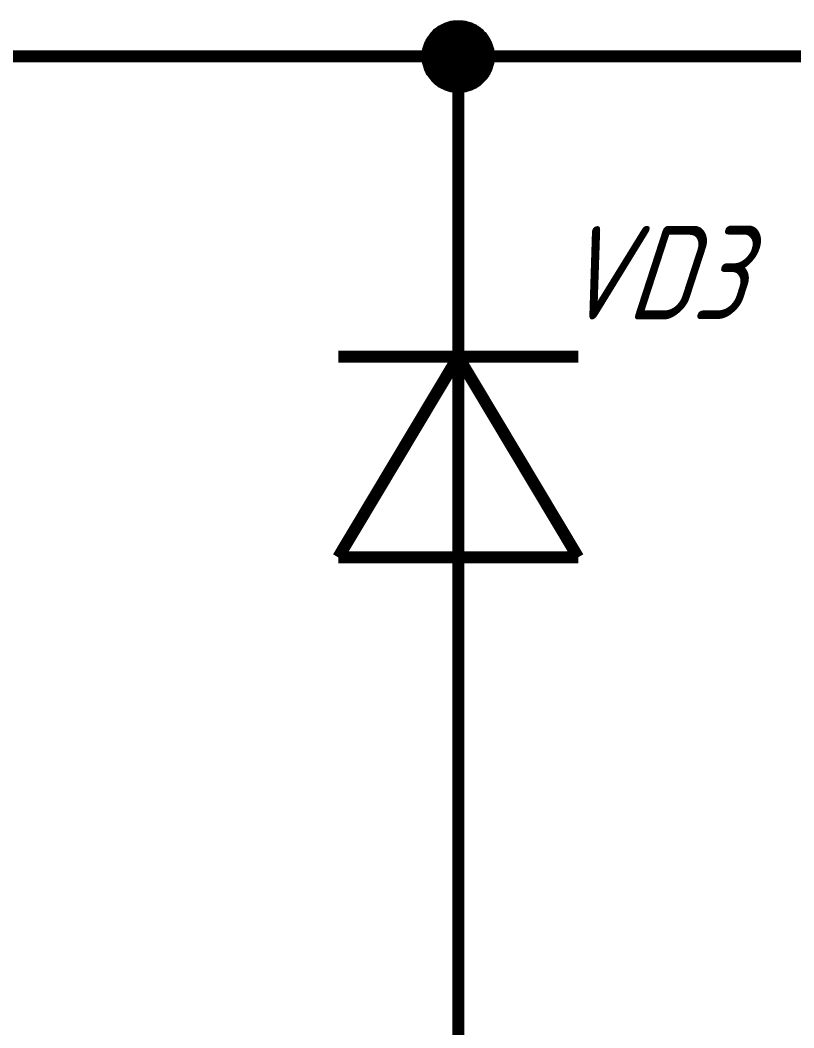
# Paper-space layout 'Layout1' of a CAD drawing. Header units: millimetres. Extents: x 0 to 420, y 0 to 297.
# Drawn here: x 166.67 to 186, y 75.89 to 101.05 of the extents above; entities that cross this region are included whole.
import ezdxf

# ---------------------------------------------------------------- set-up
doc = ezdxf.new("R2010")
doc.units = ezdxf.units.MM
doc.layers.add('Sheet', color=255, linetype='Continuous')
doc.styles.add('GOST', font='', dxfattribs={"oblique": 18})
doc.styles.get('GOST').set_extended_font_data('GOST type A')

psp = doc.layouts.get("Layout1")

# ---------------------------------------------------------------- linework, layer by layer
at = {"layer": 'Sheet'}
for points, const_width in [([(176.848, 100.15), (176.848, 100.184), (176.848, 100.229), (176.86, 100.262), (176.86, 100.307), (176.871, 100.341), (176.882, 100.375), (176.893, 100.408), (176.905, 100.442), (176.927, 100.476), (176.938, 100.509), (176.961, 100.543), (176.983, 100.566), (177.006, 100.599), (177.028, 100.633), (177.05, 100.655), (177.073, 100.678), (177.095, 100.712), (177.129, 100.734), (177.163, 100.756), (177.185, 100.779), (177.219, 100.79), (177.253, 100.813), (177.286, 100.824), (177.32, 100.846), (177.354, 100.858), (177.387, 100.869), (177.421, 100.88), (177.455, 100.891), (177.5, 100.891), (177.533, 100.902), (177.578, 100.902), (177.612, 100.902)], 0.3), ([(176.848, 100.15), (176.848, 100.184), (176.848, 100.229), (176.86, 100.262), (176.86, 100.307), (176.871, 100.341), (176.882, 100.375), (176.893, 100.408), (176.905, 100.442), (176.927, 100.476), (176.938, 100.509), (176.961, 100.543), (176.983, 100.566), (177.006, 100.599), (177.028, 100.633), (177.05, 100.655), (177.073, 100.678), (177.095, 100.712), (177.129, 100.734), (177.163, 100.756), (177.185, 100.779), (177.219, 100.79), (177.253, 100.813), (177.286, 100.824), (177.32, 100.846), (177.354, 100.858), (177.387, 100.869), (177.421, 100.88), (177.455, 100.891), (177.5, 100.891), (177.533, 100.902), (177.578, 100.902), (177.612, 100.902)], 0.3), ([(176.848, 100.15), (176.848, 100.184), (176.848, 100.229), (176.86, 100.262), (176.86, 100.307), (176.871, 100.341), (176.882, 100.375), (176.893, 100.408), (176.905, 100.442), (176.927, 100.476), (176.938, 100.509), (176.961, 100.543), (176.983, 100.566), (177.006, 100.599), (177.028, 100.633), (177.05, 100.655), (177.073, 100.678), (177.095, 100.712), (177.129, 100.734), (177.163, 100.756), (177.185, 100.779), (177.219, 100.79), (177.253, 100.813), (177.286, 100.824), (177.32, 100.846), (177.354, 100.858), (177.387, 100.869), (177.421, 100.88), (177.455, 100.891), (177.5, 100.891), (177.533, 100.902), (177.578, 100.902), (177.612, 100.902)], 0.3), ([(176.848, 100.15), (176.848, 100.184), (176.848, 100.229), (176.86, 100.262), (176.86, 100.307), (176.871, 100.341), (176.882, 100.375), (176.893, 100.408), (176.905, 100.442), (176.927, 100.476), (176.938, 100.509), (176.961, 100.543), (176.983, 100.566), (177.006, 100.599), (177.028, 100.633), (177.05, 100.655), (177.073, 100.678), (177.095, 100.712), (177.129, 100.734), (177.163, 100.756), (177.185, 100.779), (177.219, 100.79), (177.253, 100.813), (177.286, 100.824), (177.32, 100.846), (177.354, 100.858), (177.387, 100.869), (177.421, 100.88), (177.455, 100.891), (177.5, 100.891), (177.533, 100.902), (177.578, 100.902), (177.612, 100.902)], 0.3), ([(176.848, 100.15), (176.848, 100.184), (176.848, 100.229), (176.86, 100.262), (176.86, 100.307), (176.871, 100.341), (176.882, 100.375), (176.893, 100.408), (176.905, 100.442), (176.927, 100.476), (176.938, 100.509), (176.961, 100.543), (176.983, 100.566), (177.006, 100.599), (177.028, 100.633), (177.05, 100.655), (177.073, 100.678), (177.095, 100.712), (177.129, 100.734), (177.163, 100.756), (177.185, 100.779), (177.219, 100.79), (177.253, 100.813), (177.286, 100.824), (177.32, 100.846), (177.354, 100.858), (177.387, 100.869), (177.421, 100.88), (177.455, 100.891), (177.5, 100.891), (177.533, 100.902), (177.578, 100.902), (177.612, 100.902)], 0.0991), ([(176.848, 100.15), (176.848, 100.184), (176.848, 100.229), (176.86, 100.262), (176.86, 100.307), (176.871, 100.341), (176.882, 100.375), (176.893, 100.408), (176.905, 100.442), (176.927, 100.476), (176.938, 100.509), (176.961, 100.543), (176.983, 100.566), (177.006, 100.599), (177.028, 100.633), (177.05, 100.655), (177.073, 100.678), (177.095, 100.712), (177.129, 100.734), (177.163, 100.756), (177.185, 100.779), (177.219, 100.79), (177.253, 100.813), (177.286, 100.824), (177.32, 100.846), (177.354, 100.858), (177.387, 100.869), (177.421, 100.88), (177.455, 100.891), (177.5, 100.891), (177.533, 100.902), (177.578, 100.902), (177.612, 100.902)], 0.0991), ([(176.848, 100.15), (176.848, 100.184), (176.848, 100.229), (176.86, 100.262), (176.86, 100.307), (176.871, 100.341), (176.882, 100.375), (176.893, 100.408), (176.905, 100.442), (176.927, 100.476), (176.938, 100.509), (176.961, 100.543), (176.983, 100.566), (177.006, 100.599), (177.028, 100.633), (177.05, 100.655), (177.073, 100.678), (177.095, 100.712), (177.129, 100.734), (177.163, 100.756), (177.185, 100.779), (177.219, 100.79), (177.253, 100.813), (177.286, 100.824), (177.32, 100.846), (177.354, 100.858), (177.387, 100.869), (177.421, 100.88), (177.455, 100.891), (177.5, 100.891), (177.533, 100.902), (177.578, 100.902), (177.612, 100.902)], 0.0991), ([(176.848, 100.15), (176.848, 100.184), (176.848, 100.229), (176.86, 100.262), (176.86, 100.307), (176.871, 100.341), (176.882, 100.375), (176.893, 100.408), (176.905, 100.442), (176.927, 100.476), (176.938, 100.509), (176.961, 100.543), (176.983, 100.566), (177.006, 100.599), (177.028, 100.633), (177.05, 100.655), (177.073, 100.678), (177.095, 100.712), (177.129, 100.734), (177.163, 100.756), (177.185, 100.779), (177.219, 100.79), (177.253, 100.813), (177.286, 100.824), (177.32, 100.846), (177.354, 100.858), (177.387, 100.869), (177.421, 100.88), (177.455, 100.891), (177.5, 100.891), (177.533, 100.902), (177.578, 100.902), (177.612, 100.902)], 0.0991), ([(177.612, 100.902), (177.612, 100.902)], 0.3), ([(177.612, 100.902), (177.657, 100.902), (177.69, 100.902), (177.724, 100.891), (177.769, 100.891), (177.803, 100.88), (177.836, 100.869), (177.881, 100.858), (177.915, 100.846), (177.949, 100.824), (177.982, 100.813), (178.005, 100.79), (178.038, 100.779), (178.072, 100.756), (178.095, 100.734), (178.128, 100.712), (178.151, 100.678), (178.173, 100.655), (178.207, 100.633), (178.229, 100.599), (178.252, 100.566), (178.263, 100.543), (178.285, 100.509), (178.297, 100.476), (178.319, 100.442), (178.33, 100.408), (178.342, 100.375), (178.353, 100.341), (178.364, 100.307), (178.364, 100.262), (178.375, 100.229), (178.375, 100.184), (178.375, 100.15)], 0.3), ([(177.612, 100.902), (177.612, 100.902)], 0.3), ([(177.612, 100.902), (177.657, 100.902), (177.69, 100.902), (177.724, 100.891), (177.769, 100.891), (177.803, 100.88), (177.836, 100.869), (177.881, 100.858), (177.915, 100.846), (177.949, 100.824), (177.982, 100.813), (178.005, 100.79), (178.038, 100.779), (178.072, 100.756), (178.095, 100.734), (178.128, 100.712), (178.151, 100.678), (178.173, 100.655), (178.207, 100.633), (178.229, 100.599), (178.252, 100.566), (178.263, 100.543), (178.285, 100.509), (178.297, 100.476), (178.319, 100.442), (178.33, 100.408), (178.342, 100.375), (178.353, 100.341), (178.364, 100.307), (178.364, 100.262), (178.375, 100.229), (178.375, 100.184), (178.375, 100.15)], 0.3), ([(177.612, 100.902), (177.612, 100.902)], 0.3), ([(177.612, 100.902), (177.657, 100.902), (177.69, 100.902), (177.724, 100.891), (177.769, 100.891), (177.803, 100.88), (177.836, 100.869), (177.881, 100.858), (177.915, 100.846), (177.949, 100.824), (177.982, 100.813), (178.005, 100.79), (178.038, 100.779), (178.072, 100.756), (178.095, 100.734), (178.128, 100.712), (178.151, 100.678), (178.173, 100.655), (178.207, 100.633), (178.229, 100.599), (178.252, 100.566), (178.263, 100.543), (178.285, 100.509), (178.297, 100.476), (178.319, 100.442), (178.33, 100.408), (178.342, 100.375), (178.353, 100.341), (178.364, 100.307), (178.364, 100.262), (178.375, 100.229), (178.375, 100.184), (178.375, 100.15)], 0.3), ([(177.612, 100.902), (177.612, 100.902)], 0.3), ([(177.612, 100.902), (177.657, 100.902), (177.69, 100.902), (177.724, 100.891), (177.769, 100.891), (177.803, 100.88), (177.836, 100.869), (177.881, 100.858), (177.915, 100.846), (177.949, 100.824), (177.982, 100.813), (178.005, 100.79), (178.038, 100.779), (178.072, 100.756), (178.095, 100.734), (178.128, 100.712), (178.151, 100.678), (178.173, 100.655), (178.207, 100.633), (178.229, 100.599), (178.252, 100.566), (178.263, 100.543), (178.285, 100.509), (178.297, 100.476), (178.319, 100.442), (178.33, 100.408), (178.342, 100.375), (178.353, 100.341), (178.364, 100.307), (178.364, 100.262), (178.375, 100.229), (178.375, 100.184), (178.375, 100.15)], 0.3), ([(177.612, 100.902), (177.612, 100.902)], 0.0991), ([(177.612, 100.902), (177.657, 100.902), (177.69, 100.902), (177.724, 100.891), (177.769, 100.891), (177.803, 100.88), (177.836, 100.869), (177.881, 100.858), (177.915, 100.846), (177.949, 100.824), (177.982, 100.813), (178.005, 100.79), (178.038, 100.779), (178.072, 100.756), (178.095, 100.734), (178.128, 100.712), (178.151, 100.678), (178.173, 100.655), (178.207, 100.633), (178.229, 100.599), (178.252, 100.566), (178.263, 100.543), (178.285, 100.509), (178.297, 100.476), (178.319, 100.442), (178.33, 100.408), (178.342, 100.375), (178.353, 100.341), (178.364, 100.307), (178.364, 100.262), (178.375, 100.229), (178.375, 100.184), (178.375, 100.15)], 0.0991), ([(177.612, 100.902), (177.612, 100.902)], 0.0991), ([(177.612, 100.902), (177.657, 100.902), (177.69, 100.902), (177.724, 100.891), (177.769, 100.891), (177.803, 100.88), (177.836, 100.869), (177.881, 100.858), (177.915, 100.846), (177.949, 100.824), (177.982, 100.813), (178.005, 100.79), (178.038, 100.779), (178.072, 100.756), (178.095, 100.734), (178.128, 100.712), (178.151, 100.678), (178.173, 100.655), (178.207, 100.633), (178.229, 100.599), (178.252, 100.566), (178.263, 100.543), (178.285, 100.509), (178.297, 100.476), (178.319, 100.442), (178.33, 100.408), (178.342, 100.375), (178.353, 100.341), (178.364, 100.307), (178.364, 100.262), (178.375, 100.229), (178.375, 100.184), (178.375, 100.15)], 0.0991), ([(177.612, 100.902), (177.612, 100.902)], 0.0991), ([(177.612, 100.902), (177.657, 100.902), (177.69, 100.902), (177.724, 100.891), (177.769, 100.891), (177.803, 100.88), (177.836, 100.869), (177.881, 100.858), (177.915, 100.846), (177.949, 100.824), (177.982, 100.813), (178.005, 100.79), (178.038, 100.779), (178.072, 100.756), (178.095, 100.734), (178.128, 100.712), (178.151, 100.678), (178.173, 100.655), (178.207, 100.633), (178.229, 100.599), (178.252, 100.566), (178.263, 100.543), (178.285, 100.509), (178.297, 100.476), (178.319, 100.442), (178.33, 100.408), (178.342, 100.375), (178.353, 100.341), (178.364, 100.307), (178.364, 100.262), (178.375, 100.229), (178.375, 100.184), (178.375, 100.15)], 0.0991), ([(177.612, 100.902), (177.612, 100.902)], 0.0991), ([(177.612, 100.902), (177.657, 100.902), (177.69, 100.902), (177.724, 100.891), (177.769, 100.891), (177.803, 100.88), (177.836, 100.869), (177.881, 100.858), (177.915, 100.846), (177.949, 100.824), (177.982, 100.813), (178.005, 100.79), (178.038, 100.779), (178.072, 100.756), (178.095, 100.734), (178.128, 100.712), (178.151, 100.678), (178.173, 100.655), (178.207, 100.633), (178.229, 100.599), (178.252, 100.566), (178.263, 100.543), (178.285, 100.509), (178.297, 100.476), (178.319, 100.442), (178.33, 100.408), (178.342, 100.375), (178.353, 100.341), (178.364, 100.307), (178.364, 100.262), (178.375, 100.229), (178.375, 100.184), (178.375, 100.15)], 0.0991), ([(165.116, 100.15), (170.112, 100.15)], 0.3), ([(170.112, 100.15), (177.612, 100.15), (177.612, 97.646)], 0.3), ([(177.612, 99.386), (177.578, 99.386), (177.533, 99.386), (177.5, 99.398), (177.455, 99.398), (177.421, 99.409), (177.387, 99.42), (177.354, 99.431), (177.32, 99.443), (177.286, 99.465), (177.253, 99.476), (177.219, 99.499), (177.185, 99.51), (177.163, 99.532), (177.129, 99.555), (177.095, 99.589), (177.073, 99.611), (177.05, 99.634), (177.028, 99.667), (177.006, 99.69), (176.983, 99.723), (176.961, 99.757), (176.938, 99.78), (176.927, 99.813), (176.905, 99.847), (176.893, 99.881), (176.882, 99.926), (176.871, 99.959), (176.86, 99.993), (176.86, 100.038), (176.848, 100.071), (176.848, 100.105), (176.848, 100.15)], 0.3), ([(176.848, 100.15), (176.848, 100.15)], 0.3), ([(177.612, 99.386), (177.578, 99.386), (177.533, 99.386), (177.5, 99.398), (177.455, 99.398), (177.421, 99.409), (177.387, 99.42), (177.354, 99.431), (177.32, 99.443), (177.286, 99.465), (177.253, 99.476), (177.219, 99.499), (177.185, 99.51), (177.163, 99.532), (177.129, 99.555), (177.095, 99.589), (177.073, 99.611), (177.05, 99.634), (177.028, 99.667), (177.006, 99.69), (176.983, 99.723), (176.961, 99.757), (176.938, 99.78), (176.927, 99.813), (176.905, 99.847), (176.893, 99.881), (176.882, 99.926), (176.871, 99.959), (176.86, 99.993), (176.86, 100.038), (176.848, 100.071), (176.848, 100.105), (176.848, 100.15)], 0.3), ([(176.848, 100.15), (176.848, 100.15)], 0.3), ([(177.612, 99.386), (177.578, 99.386), (177.533, 99.386), (177.5, 99.398), (177.455, 99.398), (177.421, 99.409), (177.387, 99.42), (177.354, 99.431), (177.32, 99.443), (177.286, 99.465), (177.253, 99.476), (177.219, 99.499), (177.185, 99.51), (177.163, 99.532), (177.129, 99.555), (177.095, 99.589), (177.073, 99.611), (177.05, 99.634), (177.028, 99.667), (177.006, 99.69), (176.983, 99.723), (176.961, 99.757), (176.938, 99.78), (176.927, 99.813), (176.905, 99.847), (176.893, 99.881), (176.882, 99.926), (176.871, 99.959), (176.86, 99.993), (176.86, 100.038), (176.848, 100.071), (176.848, 100.105), (176.848, 100.15)], 0.3), ([(176.848, 100.15), (176.848, 100.15)], 0.3), ([(177.612, 99.386), (177.578, 99.386), (177.533, 99.386), (177.5, 99.398), (177.455, 99.398), (177.421, 99.409), (177.387, 99.42), (177.354, 99.431), (177.32, 99.443), (177.286, 99.465), (177.253, 99.476), (177.219, 99.499), (177.185, 99.51), (177.163, 99.532), (177.129, 99.555), (177.095, 99.589), (177.073, 99.611), (177.05, 99.634), (177.028, 99.667), (177.006, 99.69), (176.983, 99.723), (176.961, 99.757), (176.938, 99.78), (176.927, 99.813), (176.905, 99.847), (176.893, 99.881), (176.882, 99.926), (176.871, 99.959), (176.86, 99.993), (176.86, 100.038), (176.848, 100.071), (176.848, 100.105), (176.848, 100.15)], 0.3), ([(176.848, 100.15), (176.848, 100.15)], 0.3), ([(177.612, 99.386), (177.578, 99.386), (177.533, 99.386), (177.5, 99.398), (177.455, 99.398), (177.421, 99.409), (177.387, 99.42), (177.354, 99.431), (177.32, 99.443), (177.286, 99.465), (177.253, 99.476), (177.219, 99.499), (177.185, 99.51), (177.163, 99.532), (177.129, 99.555), (177.095, 99.589), (177.073, 99.611), (177.05, 99.634), (177.028, 99.667), (177.006, 99.69), (176.983, 99.723), (176.961, 99.757), (176.938, 99.78), (176.927, 99.813), (176.905, 99.847), (176.893, 99.881), (176.882, 99.926), (176.871, 99.959), (176.86, 99.993), (176.86, 100.038), (176.848, 100.071), (176.848, 100.105), (176.848, 100.15)], 0.0991), ([(176.848, 100.15), (176.848, 100.15)], 0.0991), ([(177.612, 99.386), (177.578, 99.386), (177.533, 99.386), (177.5, 99.398), (177.455, 99.398), (177.421, 99.409), (177.387, 99.42), (177.354, 99.431), (177.32, 99.443), (177.286, 99.465), (177.253, 99.476), (177.219, 99.499), (177.185, 99.51), (177.163, 99.532), (177.129, 99.555), (177.095, 99.589), (177.073, 99.611), (177.05, 99.634), (177.028, 99.667), (177.006, 99.69), (176.983, 99.723), (176.961, 99.757), (176.938, 99.78), (176.927, 99.813), (176.905, 99.847), (176.893, 99.881), (176.882, 99.926), (176.871, 99.959), (176.86, 99.993), (176.86, 100.038), (176.848, 100.071), (176.848, 100.105), (176.848, 100.15)], 0.0991), ([(176.848, 100.15), (176.848, 100.15)], 0.0991), ([(177.612, 99.386), (177.578, 99.386), (177.533, 99.386), (177.5, 99.398), (177.455, 99.398), (177.421, 99.409), (177.387, 99.42), (177.354, 99.431), (177.32, 99.443), (177.286, 99.465), (177.253, 99.476), (177.219, 99.499), (177.185, 99.51), (177.163, 99.532), (177.129, 99.555), (177.095, 99.589), (177.073, 99.611), (177.05, 99.634), (177.028, 99.667), (177.006, 99.69), (176.983, 99.723), (176.961, 99.757), (176.938, 99.78), (176.927, 99.813), (176.905, 99.847), (176.893, 99.881), (176.882, 99.926), (176.871, 99.959), (176.86, 99.993), (176.86, 100.038), (176.848, 100.071), (176.848, 100.105), (176.848, 100.15)], 0.0991), ([(176.848, 100.15), (176.848, 100.15)], 0.0991), ([(177.612, 99.386), (177.578, 99.386), (177.533, 99.386), (177.5, 99.398), (177.455, 99.398), (177.421, 99.409), (177.387, 99.42), (177.354, 99.431), (177.32, 99.443), (177.286, 99.465), (177.253, 99.476), (177.219, 99.499), (177.185, 99.51), (177.163, 99.532), (177.129, 99.555), (177.095, 99.589), (177.073, 99.611), (177.05, 99.634), (177.028, 99.667), (177.006, 99.69), (176.983, 99.723), (176.961, 99.757), (176.938, 99.78), (176.927, 99.813), (176.905, 99.847), (176.893, 99.881), (176.882, 99.926), (176.871, 99.959), (176.86, 99.993), (176.86, 100.038), (176.848, 100.071), (176.848, 100.105), (176.848, 100.15)], 0.0991), ([(176.848, 100.15), (176.848, 100.15)], 0.0991), ([(178.375, 100.15), (178.375, 100.105), (178.375, 100.071), (178.364, 100.038), (178.364, 99.993), (178.353, 99.959), (178.342, 99.926), (178.33, 99.881), (178.319, 99.847), (178.297, 99.813), (178.285, 99.78), (178.263, 99.757), (178.252, 99.723), (178.229, 99.69), (178.207, 99.667), (178.173, 99.634), (178.151, 99.611), (178.128, 99.589), (178.095, 99.555), (178.072, 99.532), (178.038, 99.51), (178.005, 99.499), (177.982, 99.476), (177.949, 99.465), (177.915, 99.443), (177.881, 99.431), (177.836, 99.42), (177.803, 99.409), (177.769, 99.398), (177.724, 99.398), (177.69, 99.386), (177.657, 99.386), (177.612, 99.386)], 0.3), ([(195.116, 100.15), (177.612, 100.15)], 0.3), ([(178.375, 100.15), (178.375, 100.105), (178.375, 100.071), (178.364, 100.038), (178.364, 99.993), (178.353, 99.959), (178.342, 99.926), (178.33, 99.881), (178.319, 99.847), (178.297, 99.813), (178.285, 99.78), (178.263, 99.757), (178.252, 99.723), (178.229, 99.69), (178.207, 99.667), (178.173, 99.634), (178.151, 99.611), (178.128, 99.589), (178.095, 99.555), (178.072, 99.532), (178.038, 99.51), (178.005, 99.499), (177.982, 99.476), (177.949, 99.465), (177.915, 99.443), (177.881, 99.431), (177.836, 99.42), (177.803, 99.409), (177.769, 99.398), (177.724, 99.398), (177.69, 99.386), (177.657, 99.386), (177.612, 99.386)], 0.3), ([(178.375, 100.15), (178.375, 100.105), (178.375, 100.071), (178.364, 100.038), (178.364, 99.993), (178.353, 99.959), (178.342, 99.926), (178.33, 99.881), (178.319, 99.847), (178.297, 99.813), (178.285, 99.78), (178.263, 99.757), (178.252, 99.723), (178.229, 99.69), (178.207, 99.667), (178.173, 99.634), (178.151, 99.611), (178.128, 99.589), (178.095, 99.555), (178.072, 99.532), (178.038, 99.51), (178.005, 99.499), (177.982, 99.476), (177.949, 99.465), (177.915, 99.443), (177.881, 99.431), (177.836, 99.42), (177.803, 99.409), (177.769, 99.398), (177.724, 99.398), (177.69, 99.386), (177.657, 99.386), (177.612, 99.386)], 0.3), ([(178.375, 100.15), (178.375, 100.105), (178.375, 100.071), (178.364, 100.038), (178.364, 99.993), (178.353, 99.959), (178.342, 99.926), (178.33, 99.881), (178.319, 99.847), (178.297, 99.813), (178.285, 99.78), (178.263, 99.757), (178.252, 99.723), (178.229, 99.69), (178.207, 99.667), (178.173, 99.634), (178.151, 99.611), (178.128, 99.589), (178.095, 99.555), (178.072, 99.532), (178.038, 99.51), (178.005, 99.499), (177.982, 99.476), (177.949, 99.465), (177.915, 99.443), (177.881, 99.431), (177.836, 99.42), (177.803, 99.409), (177.769, 99.398), (177.724, 99.398), (177.69, 99.386), (177.657, 99.386), (177.612, 99.386)], 0.3), ([(178.375, 100.15), (178.375, 100.105), (178.375, 100.071), (178.364, 100.038), (178.364, 99.993), (178.353, 99.959), (178.342, 99.926), (178.33, 99.881), (178.319, 99.847), (178.297, 99.813), (178.285, 99.78), (178.263, 99.757), (178.252, 99.723), (178.229, 99.69), (178.207, 99.667), (178.173, 99.634), (178.151, 99.611), (178.128, 99.589), (178.095, 99.555), (178.072, 99.532), (178.038, 99.51), (178.005, 99.499), (177.982, 99.476), (177.949, 99.465), (177.915, 99.443), (177.881, 99.431), (177.836, 99.42), (177.803, 99.409), (177.769, 99.398), (177.724, 99.398), (177.69, 99.386), (177.657, 99.386), (177.612, 99.386)], 0.0991), ([(178.375, 100.15), (178.375, 100.105), (178.375, 100.071), (178.364, 100.038), (178.364, 99.993), (178.353, 99.959), (178.342, 99.926), (178.33, 99.881), (178.319, 99.847), (178.297, 99.813), (178.285, 99.78), (178.263, 99.757), (178.252, 99.723), (178.229, 99.69), (178.207, 99.667), (178.173, 99.634), (178.151, 99.611), (178.128, 99.589), (178.095, 99.555), (178.072, 99.532), (178.038, 99.51), (178.005, 99.499), (177.982, 99.476), (177.949, 99.465), (177.915, 99.443), (177.881, 99.431), (177.836, 99.42), (177.803, 99.409), (177.769, 99.398), (177.724, 99.398), (177.69, 99.386), (177.657, 99.386), (177.612, 99.386)], 0.0991), ([(178.375, 100.15), (178.375, 100.105), (178.375, 100.071), (178.364, 100.038), (178.364, 99.993), (178.353, 99.959), (178.342, 99.926), (178.33, 99.881), (178.319, 99.847), (178.297, 99.813), (178.285, 99.78), (178.263, 99.757), (178.252, 99.723), (178.229, 99.69), (178.207, 99.667), (178.173, 99.634), (178.151, 99.611), (178.128, 99.589), (178.095, 99.555), (178.072, 99.532), (178.038, 99.51), (178.005, 99.499), (177.982, 99.476), (177.949, 99.465), (177.915, 99.443), (177.881, 99.431), (177.836, 99.42), (177.803, 99.409), (177.769, 99.398), (177.724, 99.398), (177.69, 99.386), (177.657, 99.386), (177.612, 99.386)], 0.0991), ([(178.375, 100.15), (178.375, 100.105), (178.375, 100.071), (178.364, 100.038), (178.364, 99.993), (178.353, 99.959), (178.342, 99.926), (178.33, 99.881), (178.319, 99.847), (178.297, 99.813), (178.285, 99.78), (178.263, 99.757), (178.252, 99.723), (178.229, 99.69), (178.207, 99.667), (178.173, 99.634), (178.151, 99.611), (178.128, 99.589), (178.095, 99.555), (178.072, 99.532), (178.038, 99.51), (178.005, 99.499), (177.982, 99.476), (177.949, 99.465), (177.915, 99.443), (177.881, 99.431), (177.836, 99.42), (177.803, 99.409), (177.769, 99.398), (177.724, 99.398), (177.69, 99.386), (177.657, 99.386), (177.612, 99.386)], 0.0991), ([(178.375, 100.15), (178.375, 100.15), (178.375, 100.15), (178.375, 100.15), (178.375, 100.15), (178.375, 100.15), (178.375, 100.15), (178.375, 100.15), (178.375, 100.15), (178.375, 100.15), (178.375, 100.15), (178.375, 100.15), (178.375, 100.15), (178.375, 100.15), (178.375, 100.15), (178.375, 100.15), (178.375, 100.15), (178.375, 100.15), (178.375, 100.15), (178.375, 100.15), (178.375, 100.15), (178.375, 100.15), (178.375, 100.15), (178.375, 100.15), (178.375, 100.15), (178.375, 100.15), (178.375, 100.15), (178.375, 100.15), (178.375, 100.15), (178.375, 100.15), (178.375, 100.15), (178.375, 100.15), (178.375, 100.15)], 0.3), ([(178.375, 100.15), (178.375, 100.15)], 0.3), ([(178.375, 100.15), (178.375, 100.15), (178.375, 100.15), (178.375, 100.15), (178.375, 100.15), (178.375, 100.15), (178.375, 100.15), (178.375, 100.15), (178.375, 100.15), (178.375, 100.15), (178.375, 100.15), (178.375, 100.15), (178.375, 100.15), (178.375, 100.15), (178.375, 100.15), (178.375, 100.15), (178.375, 100.15), (178.375, 100.15), (178.375, 100.15), (178.375, 100.15), (178.375, 100.15), (178.375, 100.15), (178.375, 100.15), (178.375, 100.15), (178.375, 100.15), (178.375, 100.15), (178.375, 100.15), (178.375, 100.15), (178.375, 100.15), (178.375, 100.15), (178.375, 100.15), (178.375, 100.15), (178.375, 100.15)], 0.3), ([(178.375, 100.15), (178.375, 100.15)], 0.3), ([(178.375, 100.15), (178.375, 100.15), (178.375, 100.15), (178.375, 100.15), (178.375, 100.15), (178.375, 100.15), (178.375, 100.15), (178.375, 100.15), (178.375, 100.15), (178.375, 100.15), (178.375, 100.15), (178.375, 100.15), (178.375, 100.15), (178.375, 100.15), (178.375, 100.15), (178.375, 100.15), (178.375, 100.15), (178.375, 100.15), (178.375, 100.15), (178.375, 100.15), (178.375, 100.15), (178.375, 100.15), (178.375, 100.15), (178.375, 100.15), (178.375, 100.15), (178.375, 100.15), (178.375, 100.15), (178.375, 100.15), (178.375, 100.15), (178.375, 100.15), (178.375, 100.15), (178.375, 100.15), (178.375, 100.15)], 0.3), ([(178.375, 100.15), (178.375, 100.15)], 0.3), ([(178.375, 100.15), (178.375, 100.15), (178.375, 100.15), (178.375, 100.15), (178.375, 100.15), (178.375, 100.15), (178.375, 100.15), (178.375, 100.15), (178.375, 100.15), (178.375, 100.15), (178.375, 100.15), (178.375, 100.15), (178.375, 100.15), (178.375, 100.15), (178.375, 100.15), (178.375, 100.15), (178.375, 100.15), (178.375, 100.15), (178.375, 100.15), (178.375, 100.15), (178.375, 100.15), (178.375, 100.15), (178.375, 100.15), (178.375, 100.15), (178.375, 100.15), (178.375, 100.15), (178.375, 100.15), (178.375, 100.15), (178.375, 100.15), (178.375, 100.15), (178.375, 100.15), (178.375, 100.15), (178.375, 100.15)], 0.3), ([(178.375, 100.15), (178.375, 100.15)], 0.3), ([(178.375, 100.15), (178.375, 100.15), (178.375, 100.15), (178.375, 100.15), (178.375, 100.15), (178.375, 100.15), (178.375, 100.15), (178.375, 100.15), (178.375, 100.15), (178.375, 100.15), (178.375, 100.15), (178.375, 100.15), (178.375, 100.15), (178.375, 100.15), (178.375, 100.15), (178.375, 100.15), (178.375, 100.15), (178.375, 100.15), (178.375, 100.15), (178.375, 100.15), (178.375, 100.15), (178.375, 100.15), (178.375, 100.15), (178.375, 100.15), (178.375, 100.15), (178.375, 100.15), (178.375, 100.15), (178.375, 100.15), (178.375, 100.15), (178.375, 100.15), (178.375, 100.15), (178.375, 100.15), (178.375, 100.15)], 0.0991), ([(178.375, 100.15), (178.375, 100.15)], 0.0991), ([(178.375, 100.15), (178.375, 100.15), (178.375, 100.15), (178.375, 100.15), (178.375, 100.15), (178.375, 100.15), (178.375, 100.15), (178.375, 100.15), (178.375, 100.15), (178.375, 100.15), (178.375, 100.15), (178.375, 100.15), (178.375, 100.15), (178.375, 100.15), (178.375, 100.15), (178.375, 100.15), (178.375, 100.15), (178.375, 100.15), (178.375, 100.15), (178.375, 100.15), (178.375, 100.15), (178.375, 100.15), (178.375, 100.15), (178.375, 100.15), (178.375, 100.15), (178.375, 100.15), (178.375, 100.15), (178.375, 100.15), (178.375, 100.15), (178.375, 100.15), (178.375, 100.15), (178.375, 100.15), (178.375, 100.15)], 0.0991), ([(178.375, 100.15), (178.375, 100.15)], 0.0991), ([(178.375, 100.15), (178.375, 100.15), (178.375, 100.15), (178.375, 100.15), (178.375, 100.15), (178.375, 100.15), (178.375, 100.15), (178.375, 100.15), (178.375, 100.15), (178.375, 100.15), (178.375, 100.15), (178.375, 100.15), (178.375, 100.15), (178.375, 100.15), (178.375, 100.15), (178.375, 100.15), (178.375, 100.15), (178.375, 100.15), (178.375, 100.15), (178.375, 100.15), (178.375, 100.15), (178.375, 100.15), (178.375, 100.15), (178.375, 100.15), (178.375, 100.15), (178.375, 100.15), (178.375, 100.15), (178.375, 100.15), (178.375, 100.15), (178.375, 100.15), (178.375, 100.15), (178.375, 100.15), (178.375, 100.15)], 0.0991), ([(178.375, 100.15), (178.375, 100.15)], 0.0991), ([(178.375, 100.15), (178.375, 100.15), (178.375, 100.15), (178.375, 100.15), (178.375, 100.15), (178.375, 100.15), (178.375, 100.15), (178.375, 100.15), (178.375, 100.15), (178.375, 100.15), (178.375, 100.15), (178.375, 100.15), (178.375, 100.15), (178.375, 100.15), (178.375, 100.15), (178.375, 100.15), (178.375, 100.15), (178.375, 100.15), (178.375, 100.15), (178.375, 100.15), (178.375, 100.15), (178.375, 100.15), (178.375, 100.15), (178.375, 100.15), (178.375, 100.15), (178.375, 100.15), (178.375, 100.15), (178.375, 100.15), (178.375, 100.15), (178.375, 100.15), (178.375, 100.15), (178.375, 100.15), (178.375, 100.15)], 0.0991), ([(178.375, 100.15), (178.375, 100.15)], 0.0991), ([(177.612, 92.649), (177.612, 97.646)], 0.3), ([(177.612, 92.649), (174.614, 87.64)], 0.3), ([(174.614, 92.649), (180.61, 92.649)], 0.3), ([(180.61, 87.64), (177.612, 92.649)], 0.3), ([(177.612, 87.64), (177.612, 92.649)], 0.3), ([(174.614, 87.64), (180.61, 87.64)], 0.3), ([(177.612, 87.64), (177.612, 82.643)], 0.3), ([(177.612, 82.643), (177.612, 75.142), (142.627, 75.142), (142.627, 62.643), (146.141, 62.643)], 0.3)]:
    psp.add_lwpolyline(points, dxfattribs=dict(at, const_width=const_width))
at = {"layer": 'Sheet', "const_width": 0.762}
psp.add_lwpolyline([(177.223, 100.151, 1), (177.985, 100.151, 1)], format="xyb", close=True, dxfattribs=at)

# ---------------------------------------------------------------- texts
at = {"layer": 'Sheet', "style": 'GOST', "oblique": 18}
psp.add_text('VD3', height=2.3358, dxfattribs=at).set_placement((180.104, 93.581))

doc.saveas('drawing.dxf')
